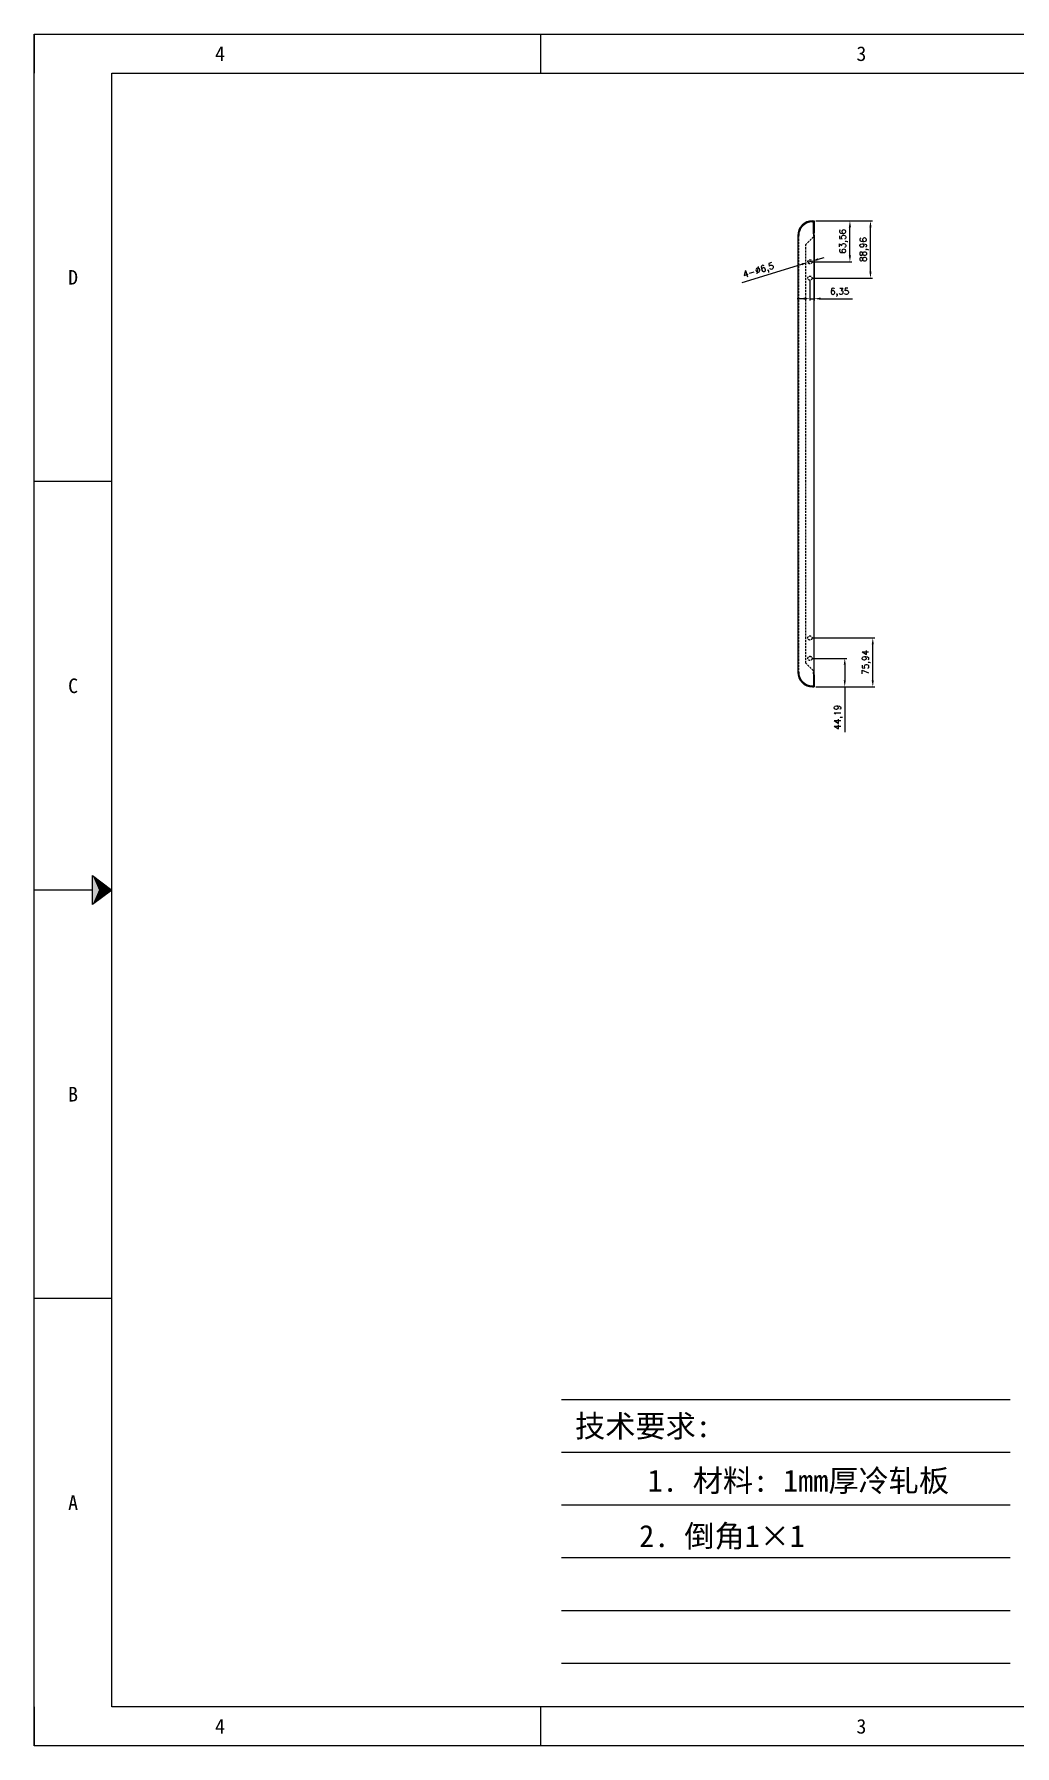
# Model space of a CAD drawing. Header units: millimetres. Extents: x 120943 to 145233, y 4425 to 40233.
# Drawn here: x 135430 to 136955, y 37574 to 40233 of the extents above; entities that cross this region are included whole.
import ezdxf
from ezdxf.enums import TextEntityAlignment as Align

# ---------------------------------------------------------------- set-up
doc = ezdxf.new("R2010")
doc.units = ezdxf.units.MM
doc.linetypes.add('DOT', pattern=[0.25, 0, -0.25])
doc.linetypes.add('HIDDEN2', pattern=[4.7625, 3.175, -1.5875])
doc.layers.add('dim', color=2, linetype='Continuous', lineweight=9)
doc.layers.add('hidden', color=3, linetype='HIDDEN2')
doc.layers.add('print', color=30, linetype='Continuous')
doc.styles.add('Dartop', font='SIMFANG.TTF')
doc.styles.add('HZ', font='SimSun.ttf')
doc.styles.get("Standard").update_dxf_attribs({"font": 'txt', "bigfont": 'gbcbig.shx'})
doc.dimstyles.new('2-small', dxfattribs={"dimtxt": 10, "dimasz": 10, "dimexe": 3, "dimexo": 3, "dimgap": 4, "dimtad": 1, "dimtxsty": 'Standard', "dimcen": 5, "dimazin": 0, "dimtfac": 1, "dimtmove": 0, "dimatfit": 3, "dimfxl": 1, "dimarcsym": 0})

# ---------------------------------------------------------------- blocks, each defined once
blk = doc.blocks.new('*U525')
at = {"color": 254, "linetype": 'Continuous', "extrusion": (0, 0, -1)}
for points in [[(-0.833, 11), (-0.75, 10.812), (-0.75, 11.188)], [(-0.833, 11), (-0.75, 11.188), (-1, 11)], [(-0.833, 11), (-1, 11), (-0.75, 10.812)]]:
    blk.add_solid(points, dxfattribs=at)
blk = doc.blocks.new('*D1176')
at = {"layer": 'Defpoints', "color": 0}
for p in [(136642.8, 39943.3, 78.2), (136698.5, 39943.3), (136636.4, 39879.7, 78.2)]:
    blk.add_point(p, dxfattribs=at)
at = {"layer": 'dim', "color": 0, "lineweight": -2}
for p, q in [((136645.8, 39943.3), (136701.5, 39943.3)), ((136698.5, 39889.7), (136698.5, 39933.3)), ((136639.4, 39879.7), (136701.5, 39879.7))]:
    blk.add_line(p, q, dxfattribs=at)
at = {"layer": 'dim', "color": 0}
for points in [[(136696.8, 39933.3), (136700.2, 39933.3), (136698.5, 39943.3)], [(136696.8, 39889.7), (136700.2, 39889.7), (136698.5, 39879.7)]]:
    blk.add_solid(points, dxfattribs=at)
at = {"layer": 'dim', "color": 0, "insert": (136688.7, 39911.5), "char_height": 10, "attachment_point": 5, "rotation": 90}
blk.add_mtext('63,56', dxfattribs=at)
blk = doc.blocks.new('*D1177')
at = {"layer": 'Defpoints', "color": 0}
for p in [(136642.8, 39943.3, 78.2), (136730.5, 39943.3), (136636.4, 39854.3, 78.2)]:
    blk.add_point(p, dxfattribs=at)
at = {"layer": 'dim', "color": 0, "lineweight": -2}
for p, q in [((136645.8, 39943.3), (136733.5, 39943.3)), ((136730.5, 39864.3), (136730.5, 39933.3)), ((136639.4, 39854.3), (136733.5, 39854.3))]:
    blk.add_line(p, q, dxfattribs=at)
at = {"layer": 'dim', "color": 0}
for points in [[(136728.8, 39933.3), (136732.2, 39933.3), (136730.5, 39943.3)], [(136728.8, 39864.3), (136732.2, 39864.3), (136730.5, 39854.3)]]:
    blk.add_solid(points, dxfattribs=at)
at = {"layer": 'dim', "color": 0, "insert": (136720.7, 39898.8), "char_height": 10, "attachment_point": 5, "rotation": 90}
blk.add_mtext('88,96', dxfattribs=at)
blk = doc.blocks.new('*D1178')
at = {"layer": 'Defpoints', "color": 0}
for p in [(136636.4, 39263.6, 78.2), (136690.5, 39263.6), (136642.8, 39219.4, 78.2)]:
    blk.add_point(p, dxfattribs=at)
at = {"layer": 'dim', "color": 0, "lineweight": -2}
for p, q in [((136639.4, 39263.6), (136693.5, 39263.6)), ((136690.5, 39253.6), (136690.5, 39229.4)), ((136645.8, 39219.4), (136693.5, 39219.4)), ((136690.5, 39219.4), (136690.5, 39148.9))]:
    blk.add_line(p, q, dxfattribs=at)
at = {"layer": 'dim', "color": 0}
for points in [[(136688.9, 39253.6), (136692.2, 39253.6), (136690.5, 39263.6)], [(136688.9, 39229.4), (136692.2, 39229.4), (136690.5, 39219.4)]]:
    blk.add_solid(points, dxfattribs=at)
at = {"layer": 'dim', "color": 0, "insert": (136680.7, 39172.1), "char_height": 10, "attachment_point": 5, "rotation": 90}
blk.add_mtext('44,19', dxfattribs=at)
blk = doc.blocks.new('*D1179')
at = {"layer": 'Defpoints', "color": 0}
for p in [(136636.4, 39295.3, 78.2), (136734.1, 39295.3), (136642.8, 39219.4, 78.2)]:
    blk.add_point(p, dxfattribs=at)
at = {"layer": 'dim', "color": 0, "lineweight": -2}
for p, q in [((136639.4, 39295.3), (136737.1, 39295.3)), ((136734.1, 39229.4), (136734.1, 39285.3)), ((136645.8, 39219.4), (136737.1, 39219.4))]:
    blk.add_line(p, q, dxfattribs=at)
at = {"layer": 'dim', "color": 0}
for points in [[(136732.4, 39285.3), (136735.7, 39285.3), (136734.1, 39295.3)], [(136732.4, 39229.4), (136735.7, 39229.4), (136734.1, 39219.4)]]:
    blk.add_solid(points, dxfattribs=at)
at = {"layer": 'dim', "color": 0, "insert": (136724.2, 39257.4), "char_height": 10, "attachment_point": 5, "rotation": 90}
blk.add_mtext('75,94', dxfattribs=at)
blk = doc.blocks.new('*D1180')
at = {"layer": 'Defpoints', "color": 0}
for p in [(136633.3, 39878.8), (136639.5, 39880.7)]:
    blk.add_point(p, dxfattribs=at)
at = {"layer": 'dim', "color": 0, "lineweight": -2}
for p, q in [((136649.1, 39883.6), (136658.7, 39886.6)), ((136531, 39847.4), (136623.8, 39875.8)), ((136639.5, 39880.7), (136633.3, 39878.8))]:
    blk.add_line(p, q, dxfattribs=at)
at = {"layer": 'dim', "color": 0}
for points in [[(136648.6, 39885.2), (136649.6, 39882), (136639.5, 39880.7)], [(136623.3, 39877.4), (136624.3, 39874.3), (136633.3, 39878.8)]]:
    blk.add_solid(points, dxfattribs=at)
at = {"layer": 'dim', "color": 0, "insert": (136556.7, 39865.5), "char_height": 10, "attachment_point": 5, "rotation": 17.0711}
blk.add_mtext('4-∅6,5', dxfattribs=at)
blk = doc.blocks.new('*D1181')
at = {"layer": 'Defpoints', "color": 0}
for p in [(136642.8, 39924.3, 78.2), (136636.4, 39854.3, 78.2), (136642.8, 39822.4)]:
    blk.add_point(p, dxfattribs=at)
at = {"layer": 'dim', "color": 0, "lineweight": -2}
for p, q in [((136642.8, 39921.3), (136642.8, 39819.4)), ((136636.4, 39851.3), (136636.4, 39819.4)), ((136626.4, 39822.4), (136616.4, 39822.4)), ((136636.4, 39822.4), (136642.8, 39822.4)), ((136652.8, 39822.4), (136702.4, 39822.4))]:
    blk.add_line(p, q, dxfattribs=at)
at = {"layer": 'dim', "color": 0}
for points in [[(136626.4, 39824.1), (136626.4, 39820.8), (136636.4, 39822.4)], [(136652.8, 39824.1), (136652.8, 39820.8), (136642.8, 39822.4)]]:
    blk.add_solid(points, dxfattribs=at)
at = {"layer": 'dim', "color": 0, "insert": (136682.6, 39832.3), "char_height": 10, "attachment_point": 5}
blk.add_mtext('6,35', dxfattribs=at)

msp = doc.modelspace()

# ---------------------------------------------------------------- linework, layer by layer
at = {"color": 0, "linetype": 'DOT'}
for p, q in [((135430.393, 40233.266), (139209.152, 40233.266)), ((135430.393, 37634.687), (135430.393, 40172.834)), ((139209.152, 37574.254), (135430.393, 37574.254))]:
    msp.add_line(p, q, dxfattribs=at)
at = {"color": 0}
for p, q in [((135430.393, 40233.266), (135430.393, 40172.834)), ((135430.393, 40233.266), (135430.393, 40233.266)), ((136217.764, 40172.834), (136217.764, 40233.266)), ((135551.257, 37634.687), (135551.257, 40172.834)), ((135551.257, 40172.834), (139148.72, 40172.834)), ((135551.257, 39538.297), (135430.393, 39538.297)), ((135521.041, 38903.76), (135430.393, 38903.76)), ((135551.257, 38269.223), (135430.393, 38269.223)), ((135430.393, 37634.687), (135430.393, 37574.254)), ((139148.72, 37634.687), (135551.257, 37634.687)), ((136217.764, 37574.254), (136217.764, 37634.687)), ((135430.393, 37574.254), (135430.393, 37574.254))]:
    msp.add_line(p, q, dxfattribs=at)
for p, q in [((136640.242, 39943.298, 78.203), (136642.782, 39943.298, 78.203)), ((136640.242, 39943.298, 78.203), (136642.782, 39943.298, 78.203)), ((136640.242, 39942.298, 78.203), (136641.782, 39942.298, 78.203)), ((136640.242, 39942.298, 78.203), (136641.782, 39942.298, 78.203)), ((136640.242, 39941.738, 78.203), (136641.782, 39941.738, 78.203)), ((136641.782, 39942.298, 78.203), (136641.782, 39924.298, 78.203)), ((136641.782, 39942.298, 78.203), (136641.782, 39924.298, 78.203)), ((136641.782, 39923.298, 78.203), (136641.782, 39941.738, 78.203)), ((136642.782, 39943.298, 78.203), (136642.782, 39924.298, 78.203)), ((136642.782, 39943.298, 78.203), (136642.782, 39924.298, 78.203)), ((136617.382, 39920.438, 78.203), (136617.382, 39242.258, 78.203)), ((136617.382, 39920.438, 78.203), (136617.382, 39242.258, 78.203)), ((136618.882, 39920.438, 78.203), (136618.382, 39920.438, 78.203)), ((136641.782, 39924.298, 78.203), (136642.782, 39924.298, 78.203)), ((136641.782, 39924.298, 78.203), (136642.782, 39924.298, 78.203)), ((136641.782, 39923.298, 78.203), (136642.782, 39923.298, 78.203)), ((136642.782, 39239.398, 78.203), (136642.782, 39923.298, 78.203)), ((136619.882, 39281.298, 42.513), (136618.382, 39281.298, 42.513)), ((136618.882, 39242.258, 78.203), (136618.382, 39242.258, 78.203)), ((136640.242, 39220.958, 78.203), (136641.782, 39220.958, 78.203)), ((136641.782, 39239.398, 78.203), (136642.782, 39239.398, 78.203)), ((136641.782, 39239.398, 78.203), (136641.782, 39220.958, 78.203)), ((136641.782, 39238.398, 78.203), (136641.782, 39220.398, 78.203)), ((136641.782, 39238.398, 78.203), (136642.782, 39238.398, 78.203)), ((136641.782, 39238.398, 78.203), (136641.782, 39220.398, 78.203)), ((136641.782, 39238.398, 78.203), (136642.782, 39238.398, 78.203)), ((136642.782, 39238.398, 78.203), (136642.782, 39219.398, 78.203)), ((136642.782, 39238.398, 78.203), (136642.782, 39219.398, 78.203)), ((136640.242, 39220.398, 78.203), (136641.782, 39220.398, 78.203)), ((136640.242, 39220.398, 78.203), (136641.782, 39220.398, 78.203)), ((136640.242, 39219.398, 78.203), (136642.782, 39219.398, 78.203)), ((136640.242, 39219.398, 78.203), (136642.782, 39219.398, 78.203))]:
    msp.add_line(p, q)
msp.add_lwpolyline([(135551.257, 38903.76), (135521.041, 38881.098), (135521.041, 38926.422), (135551.257, 38903.76)], close=True, dxfattribs=at)
for centre, radius, start, end in [((136640.242, 39920.438, 78.203), 22.86, 90, 180.000775), ((136640.242, 39920.438, 78.203), 22.86, 90, 180.000775), ((136640.242, 39920.438, 78.203), 21.86, 90, 180.000775), ((136640.242, 39920.438, 78.203), 21.86, 90, 180.000775), ((136640.182, 39920.438, 78.203), 21.3, 89.838603, 180), ((136640.242, 39242.258, 78.203), 22.86, 179.999221, 270), ((136640.242, 39242.258, 78.203), 22.86, 179.999221, 270), ((136640.242, 39242.258, 78.203), 21.86, 179.999221, 270), ((136640.242, 39242.258, 78.203), 21.86, 179.999221, 270), ((136640.182, 39242.258, 78.203), 21.3, 180, 270.161397)]:
    msp.add_arc(centre, radius, start, end)
at = {"layer": 'Defpoints'}
for p, q in [((136250.09, 38112.207), (136947.646, 38112.207)), ((136250.09, 38030.307), (136947.646, 38030.307)), ((136250.09, 38030.307), (136947.646, 38030.307)), ((136250.09, 37948.407), (136947.646, 37948.407)), ((136250.09, 37866.507), (136947.646, 37866.507)), ((136250.09, 37784.607), (136947.646, 37784.607)), ((136250.09, 37702.707), (136947.646, 37702.707))]:
    msp.add_line(p, q, dxfattribs=at)
at = {"layer": 'hidden'}
for p, q in [((136618.382, 39920.438, 78.203), (136618.382, 39242.258, 78.203)), ((136641.782, 39918.298, 78.203), (136630.082, 39906.598, 78.203)), ((136641.782, 39923.298, 78.203), (136641.782, 39918.298, 78.203)), ((136630.082, 39256.098, 78.203), (136630.082, 39906.598, 78.203)), ((136619.882, 39803.298, 42.513), (136618.382, 39803.298, 42.513)), ((136641.782, 39244.398, 78.203), (136630.082, 39256.098, 78.203)), ((136641.782, 39239.398, 78.203), (136641.782, 39244.398, 78.203))]:
    msp.add_line(p, q, dxfattribs=at)
for centre in [(136636.432, 39879.738, 78.203), (136636.432, 39854.338, 78.203), (136636.432, 39295.338, 78.203), (136636.432, 39263.588, 78.203)]:
    msp.add_circle(centre, 3.25, dxfattribs=at)
at = {"layer": 'print'}
msp.add_lwpolyline([(135430.393, 40233.266), (139269.584, 40233.266), (139269.584, 37574.254), (135430.393, 37574.254)], close=True, dxfattribs=at)

# ---------------------------------------------------------------- block references
at = {"color": 0, "linetype": 'Continuous', "xscale": 120.8641592944157, "yscale": 120.8641592953105, "zscale": 120.8641592953117}
msp.add_blockref('*U525', (135430.393, 37574.254), dxfattribs=at)

# ---------------------------------------------------------------- texts
at = {"color": 0, "style": 'Dartop'}
for s, p in [('4', (135719.199, 40203.05)), ('3', (136716.329, 40203.05)), ('D', (135490.825, 39855.565)), ('C', (135490.825, 39221.029)), ('B', (135490.825, 38586.492)), ('A', (135490.825, 37951.955)), ('4', (135719.199, 37604.471)), ('3', (136716.329, 37604.471))]:
    msp.add_text(s, height=22.662, dxfattribs=at).set_placement(p, align=Align.MIDDLE_CENTER)
at = {"style": 'HZ'}
for s, p in [('技术要求:', (136376.772, 38070.873)), ('1. 材料: 1mm厚冷轧板                     ', (136864.005, 37986.144)), ('2. 倒角1×1         ', (136605.045, 37900.076))]:
    msp.add_text(s, height=34.398, dxfattribs=at).set_placement(p, align=Align.MIDDLE_CENTER)

# ---------------------------------------------------------------- dimensions: what is measured, and where the dimension line sits
at = {"layer": 'dim'}
for base, p1, p2, picture, middle in [((136698.508, 39943.298), (136636.432, 39879.738, 78.203), (136642.782, 39943.298, 78.203), '*D1176', (136688.675, 39911.518)), ((136730.498, 39943.298), (136636.432, 39854.338, 78.203), (136642.782, 39943.298, 78.203), '*D1177', (136720.665, 39898.818)), ((136734.072, 39295.338), (136642.782, 39219.398, 78.203), (136636.432, 39295.338, 78.203), '*D1179', (136724.238, 39257.368))]:
    dim = msp.add_linear_dim(base=base, p1=p1, p2=p2, angle=90, dimstyle='2-small', override={"dimpost": '\\X'}, dxfattribs=at)
    dim.commit()
    dim.dimension.update_dxf_attribs({"geometry": picture, "text_midpoint": middle})
dim = msp.add_linear_dim(base=(136642.782, 39822.426), p1=(136636.432, 39854.338, 78.203), p2=(136642.782, 39924.298, 78.203), dimstyle='2-small', override={"dimpost": '\\X'}, dxfattribs=at)
dim.commit()
dim.dimension.update_dxf_attribs({"geometry": '*D1181', "text_midpoint": (136682.615, 39832.26)})
dim = msp.add_diameter_dim_2p(p1=(136639.539, 39880.692, 78.203), p2=(136633.325, 39878.784, 78.203), text='4-<>', dimstyle='2-small', override={"dimpost": '\\X'}, dxfattribs=at)
dim.commit()
dim.dimension.update_dxf_attribs({"geometry": '*D1180', "text_midpoint": (136559.564, 39856.133, 78.203), "dimtype": 163})
dim = msp.add_linear_dim(base=(136690.536, 39263.588), p1=(136642.782, 39219.398, 78.203), p2=(136636.432, 39263.588, 78.203), angle=90, dimstyle='2-small', override={"dimpost": '\\X'}, dxfattribs=at)
dim.commit()
dim.dimension.update_dxf_attribs({"geometry": '*D1178', "text_midpoint": (136690.536, 39172.065), "dimtype": 160})

doc.saveas('drawing.dxf')
